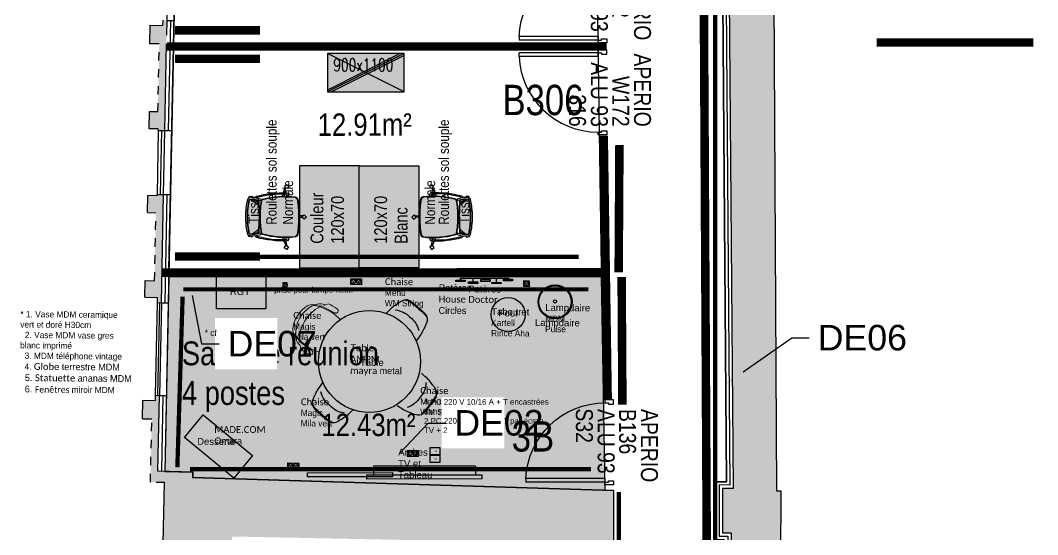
# Model space of a CAD drawing. Extents: x -27.9 to 24.1, y -8.6 to 57.6.
# Drawn here: x -17.41 to -5.45, y 43.22 to 49.27 of the extents above; entities that cross this region are included whole.
import ezdxf
from ezdxf import colors
from ezdxf.entities.mleader import LeaderData, LeaderLine
from ezdxf.enums import TextEntityAlignment as Align
from ezdxf.math import Vec2, Vec3

# ---------------------------------------------------------------- set-up
doc = ezdxf.new("R2010")
doc.units = 0
doc.header["$LTSCALE"] = 0.002
for name, pattern in [('AXES2', [28.575, 19.05, -3.175, 3.175, -3.175]), ('CACHE', [0.375, 0.25, -0.125]), ('CACHE2', [4.7625, 3.175, -1.5875]), ('CONTINU', [0]), ('HIDDEN', [9.525, 6.35, -3.175])]:
    doc.linetypes.add(name, pattern=pattern)
for name, color, linetype in [('01-FAC_CHASSIS EXI', 4, 'Continuous'), ('01-STR_MACONNERIE_HACH', 252, 'Continuous'), ('02-ISOLATION', 6, 'ISOLATION'), ('_ANNO-CONCEPT-T', 7, 'Continuous'), ('A-Etiq_Mob', 7, 'Continuous'), ('A-Etiquettes', 7, 'Continuous'), ('A-legende', 7, 'Continuous'), ('A-mobilier', 252, 'Continuous'), ('A-MobilierAQ', 7, 'Continuous'), ('A-num pièce', 1, 'Continuous'), ('A-texte', 7, 'Continuous')]:
    doc.layers.add(name, color=color, linetype=linetype)
for name, color, linetype, true_color in [('04-MOBILIER', 1, 'Continuous', 0xff0000), ('A-cote', 7, 'Continuous', 0x425746), ('A-Détails', 7, 'Continuous', 0x00a500), ('A-MOQUETTE', 7, 'Continuous', 0xe0e9ff), ('A-placo', 30, 'Continuous', 0xff7f00), ('A-signalétique', 7, 'Continuous', 0x666666), ('A-vitré', 7, 'Continuous', 0x61becc), ('couleur siege', 1, 'Continuous', 0xff0000)]:
    doc.layers.add(name, color=color, linetype=linetype, true_color=true_color)
doc.layers.add('A-portes', color=7, linetype='Continuous', lineweight=25)
doc.layers.add('plafond', color=5, linetype='Continuous', lineweight=25, true_color=0x0000ff)
doc.styles.add('RENS', font='arial.ttf', dxfattribs={"width": 0.999})
doc.styles.add('ROMAND', font='romand__.ttf', dxfattribs={"width": 0.7})
doc.styles.get("Standard").update_dxf_attribs({"font": 'ARIALN.TTF'})
doc.styles.add('Y_TXT_COT', font='arial.ttf', dxfattribs={"height": 0.2})
doc.linetypes.add('ISOLATION', pattern='A,0.00254,-2.54,[134,ltypeshp.shx,S=2.54,R=0,X=-2.54,Y=0],-5.08,[134,ltypeshp.shx,S=2.54,R=180,X=2.54,Y=0],-2.54', length=10.16254)

# ---------------------------------------------------------------- blocks, each defined once
blk = doc.blocks.new('Poste127')
at = {"transparency": 33554582}
h = blk.add_hatch(color=256, dxfattribs=at)
h.dxf.hatch_style = 1
h.set_gradient(color1=(199, 200, 202), color2=(255, 246, 230), tint=1, name='CURVED')
h.paths.add_polyline_path([(0, 0.7), (0, 0), (1.2, 0), (1.2, 0.7)])
blk.add_lwpolyline([(0, 0.7), (0, 0), (1.2, 0), (1.2, 0.7)], close=True)
at = {"layer": 'A-Etiq_Mob'}
for tag, p in [('FINITION', (0.284, 0.421)), ('DIM', (0.284, 0.18))]:
    blk.add_attdef(tag, p, '', height=0.15, dxfattribs=at)
blk = doc.blocks.new('chaise')
at = {"layer": 'A-mobilier', "ltscale": 0.1, "true_color": 0xc7c8ca}
h = blk.add_hatch(color=9, dxfattribs=at)
h.dxf.hatch_style = 1
h.paths.add_polyline_path([(0.272, 0.456, 0.30076), (0.236, 0.489, 0.043342), (0.008, 0.509, 0.043342), (-0.219, 0.489, 0.300759), (-0.255, 0.456, 0.09791), (-0.223, 0.027, 0.292085), (-0.207, 0.013, 0.040929), (0.008, -0.005, 0.040929), (0.223, 0.013, 0.292085), (0.239, 0.027, 0.09791)])
h.paths.add_polyline_path([(0.159, -0.024, 0.015765), (0.008, -0.018, 0.016739), (-0.152, -0.025), (-0.19, -0.069), (-0.218, -0.103, 0.040824), (-0.213, -0.142, 0.054873), (0.008, -0.167, 0.054873), (0.23, -0.142, 0.02252), (0.233, -0.121), (0.219, -0.101)])
h.paths.add_polyline_path([(0.191, -0.026, 0.003373), (0.159, -0.024), (0.219, -0.101), (0.233, -0.121, 0.02535), (0.235, -0.097)])
h.paths.add_polyline_path([(0.226, -0.03, 0.0036), (0.191, -0.026), (0.235, -0.097, 0.0714)])
h.paths.add_polyline_path([(-0.152, -0.025, 0.003505), (-0.185, -0.027), (-0.196, -0.043), (-0.217, -0.075, 0.030269), (-0.218, -0.103), (-0.19, -0.069)])
h.paths.add_polyline_path([(-0.185, -0.027, 0.002494), (-0.209, -0.03, 0.048116), (-0.217, -0.075), (-0.196, -0.043)], flags=17)
at = {"layer": 'A-mobilier'}
for p, q in [((0.004, 0.509), (0.006, 0.543)), ((0.022, 0.558), (0.023, 0.509)), ((-0.374, 0.349), (-0.308, 0.33)), ((-0.308, 0.308), (-0.363, 0.33)), ((-0.292, 0.326), (-0.283, 0.323)), ((-0.262, 0.365), (-0.287, 0.365)), ((-0.263, 0.345), (-0.272, 0.345)), ((0.279, 0.365), (0.303, 0.365)), ((0.279, 0.345), (0.288, 0.345)), ((0.279, 0.31), (0.309, 0.317)), ((0.309, 0.293), (0.279, 0.282)), ((0.324, 0.32), (0.378, 0.334)), ((0.398, 0.325), (0.324, 0.298)), ((-0.242, -0.066), (-0.241, -0.066)), ((-0.19, -0.069), (-0.219, -0.105)), ((-0.217, -0.075), (-0.196, -0.043)), ((0.233, -0.121), (0.219, -0.101)), ((0.258, -0.066), (0.257, -0.066))]:
    blk.add_line(p, q, dxfattribs=at)
at = {"layer": 'A-mobilier', "linetype": 'HIDDEN'}
for p, q in [((-0.263, 0.29), (-0.293, 0.302)), ((-0.283, 0.323), (-0.263, 0.317)), ((-0.196, -0.043), (-0.185, -0.027)), ((-0.152, -0.025), (-0.19, -0.069)), ((0.219, -0.101), (0.159, -0.024)), ((0.191, -0.026), (0.235, -0.097))]:
    blk.add_line(p, q, dxfattribs=at)
at = {"layer": 'A-mobilier'}
for points in [[(-0.024, 0.57), (0.006, 0.543), (0.034, 0.572), (0.003, 0.6)], [(-0.398, 0.31), (-0.363, 0.331), (-0.383, 0.366), (-0.418, 0.345)], [(0.395, 0.371), (0.378, 0.334), (0.415, 0.317), (0.432, 0.354)]]:
    blk.add_lwpolyline(points, close=True, dxfattribs=at)
for points in [[(-0.243, -0.109), (-0.259, -0.113), (-0.25, -0.153), (-0.237, -0.15)], [(0.255, -0.145), (0.275, -0.147), (0.28, -0.107), (0.259, -0.105)]]:
    blk.add_lwpolyline(points, dxfattribs=at)
for centre, radius, start, end in [((0.845, 0.323), 1.108, 173.1278, 195.4958), ((0.845, 0.323), 1.103, 173.7387, 195.3268), ((-0.212, 0.445), 0.0447, 99.9272, 166.8835), ((-0.203, 0.434), 0.0495, 115.9014, 169.3298), ((-0.019, -0.687), 1.184, 88.7046, 100.0235), ((0.008, -0.811), 1.32, 90, 99.927), ((0.008, -0.811), 1.32, 80.073, 90), ((0.035, -0.687), 1.184, 79.9765, 91.2954), ((-0.829, 0.323), 1.103, 344.6732, 6.2613), ((0.228, 0.445), 0.0447, 13.1165, 80.0728), ((-0.829, 0.323), 1.108, 344.5042, 6.8722), ((0.219, 0.434), 0.0495, 10.6702, 64.0986), ((1.039, 0.304), 1.347, 178.2197, 195.2822), ((-0.287, 0.345), 0.02, 90, 178.2197), ((0.842, 0.272), 1.135, 177.2781, 195.5028), ((-0.272, 0.325), 0.02, 90, 177.2781), ((-0.826, 0.272), 1.135, 344.4972, 2.7219), ((-1.023, 0.304), 1.347, 344.7178, 1.7803), ((0.288, 0.325), 0.02, 2.7219, 90), ((0.303, 0.345), 0.02, 1.7803, 90), ((-0.207, -0.008), 0.02, 80.7555, 159.0187), ((-0.204, 0.032), 0.02, 195.4958, 260.6251), ((0.02, -0.095), 0.243, 156.8702, 192.2258), ((-0.2, 0.037), 0.02, 195.3268, 260.7665), ((0.008, 1.315), 1.32, 260.6251, 270), ((-0.186, -0.008), 0.02, 114.7785, 159.0187), ((0.008, 1.315), 1.315, 260.7665, 270), ((0.008, 1.315), 1.315, 270, 279.2335), ((0.008, 1.315), 1.32, 270, 279.3749), ((0.202, -0.008), 0.02, 20.9813, 65.2215), ((0.216, 0.037), 0.02, 279.2335, 344.6732), ((0.223, -0.008), 0.02, 20.9813, 99.2445), ((-0.003, -0.095), 0.243, 347.7742, 23.1298), ((0.22, 0.032), 0.02, 279.3749, 344.5042), ((-0.241, -0.046), 0.02, 195.2822, 270), ((-0.233, -0.026), 0.02, 195.5028, 252.7294), ((0.02, -0.095), 0.263, 159.0187, 193.9621), ((0.02, -0.095), 0.238, 164.1556, 191.4603), ((0.031, -2.412), 2.399, 90.5363, 95.8288), ((0.031, -2.412), 2.394, 90.5374, 95.7482), ((-0.014, -2.412), 2.399, 84.1712, 89.4637), ((-0.014, -2.412), 2.394, 84.2518, 89.4626), ((-0.003, -0.095), 0.238, 348.5397, 15.8444), ((-0.003, -0.095), 0.263, 346.0379, 20.9813), ((0.249, -0.026), 0.02, 287.2706, 344.4972), ((0.257, -0.046), 0.02, 270, 344.7178), ((-0.22, -0.145), 0.02, 218.589, 257.0335), ((0.01, 0.853), 1.044, 257.0335, 269.9004), ((0.01, 0.853), 1.024, 257.1546, 269.8984), ((0.01, 0.853), 1.019, 257.3346, 269.8979), ((0.006, 0.853), 1.019, 270.1021, 282.6654), ((0.006, 0.853), 1.024, 270.1016, 282.8454), ((0.006, 0.853), 1.044, 270.0996, 282.9665), ((0.236, -0.145), 0.02, 282.9665, 321.411)]:
    blk.add_arc(centre, radius, start, end, dxfattribs=at)
blk = doc.blocks.new('SiègeT1')
at = {"layer": 'couleur siege', "true_color": 0x8a6689}
for points in [[(-0.194, 0.224), (-0.077, 0.21), (0.039, 0.212), (0.155, 0.217), (0.198, 0.222), (0.203, 0.244), (0.204, 0.282), (0.201, 0.321), (0.123, 0.338), (0.039, 0.343), (-0.023, 0.345), (-0.098, 0.338), (-0.149, 0.331), (-0.196, 0.322), (-0.202, 0.3), (-0.201, 0.265)], [(-0.208, -0.236), (-0.225, -0.22), (-0.234, -0.197), (-0.236, -0.14), (-0.238, -0.076), (-0.234, -0.012), (-0.228, 0.045), (-0.218, 0.102), (-0.211, 0.132), (-0.201, 0.169), (-0.197, 0.177), (-0.184, 0.18), (-0.12, 0.188), (-0.049, 0.193), (0.009, 0.195), (0.077, 0.193), (0.132, 0.188), (0.169, 0.183), (0.191, 0.179), (0.199, 0.177), (0.204, 0.173), (0.207, 0.164), (0.219, 0.115), (0.231, 0.045), (0.237, -0.005), (0.241, -0.063), (0.241, -0.105), (0.24, -0.159), (0.236, -0.197), (0.235, -0.21), (0.229, -0.22), (0.222, -0.229), (0.213, -0.234), (0.207, -0.236), (0.175, -0.242), (0.114, -0.248), (0.051, -0.251), (-0.05, -0.252), (-0.126, -0.247), (-0.191, -0.238)]]:
    blk.add_hatch(color=8, dxfattribs=at).paths.add_polyline_path(points)
at = {"extrusion": (0, 0, -1), "xscale": 0.8999999999999986, "yscale": 0.8999999999999986, "zscale": -0.9, "rotation": 180}
blk.add_blockref('chaise', (0.005, 0.195), dxfattribs=at)
at = {"layer": 'A-Etiq_Mob', "style": 'ROMAND', "width": 0.7}
for tag, p in [('FINITION', (-0.079, 0.177)), ('PIETEMENT', (-0.091, -0.031)), ('ASSISE', (-0.088, -0.224)), ('COULEUR', (-0.104, -0.424))]:
    blk.add_attdef(tag, p, '', height=0.15, dxfattribs=at)
blk = doc.blocks.new('Poste127Couleur')
at = {"transparency": 33554582}
h = blk.add_hatch(color=256, dxfattribs=at)
h.dxf.hatch_style = 1
h.set_gradient(color1=(169, 83, 160), color2=(255, 246, 230), tint=1, name='CURVED')
h.paths.add_polyline_path([(0, 0.703), (0, 0.003), (1.2, 0.003), (1.2, 0.703)])
blk.add_lwpolyline([(0, 0.7), (0, 0), (1.2, 0), (1.2, 0.7)], close=True)
at = {"layer": 'A-Etiq_Mob'}
for tag, p in [('STRATIFIE', (0.284, 0.421)), ('DIM', (0.284, 0.18))]:
    blk.add_attdef(tag, p, '', height=0.15, dxfattribs=at)
blk = doc.blocks.new('Xref-R3-2018-11')
at = {"layer": '01-STR_MACONNERIE_HACH'}
h = blk.add_hatch(color=256, dxfattribs=at)
h.dxf.hatch_style = 1
h.paths.add_polyline_path([(-13.187, 40.339), (-13.191, 40.139), (-13.092, 40.137), (-13.107, 39.338), (-13.217, 39.341), (-13.221, 39.144), (-13.072, 39.141), (-13.073, 39.081), (-13.027, 39.08), (-13.002, 40.353), (-13.078, 40.354), (-13.079, 40.337)])
h.paths.add_polyline_path([(-13.129, 43.75), (-13.133, 43.554), (-12.984, 43.551), (-12.985, 43.491), (-12.94, 43.49), (-12.91, 44.815), (-12.99, 44.817), (-12.991, 44.727), (-13.1, 44.729), (-13.104, 44.529), (-12.981, 44.526), (-12.996, 43.748)], flags=17)
h.paths.add_polyline_path([(-12.931, 46.585), (-12.933, 46.524), (-13.093, 46.528), (-13.096, 46.379), (-12.944, 46.376), (-12.957, 45.716), (-13.08, 45.719), (-13.084, 45.516), (-12.976, 45.514), (-12.978, 45.423), (-12.897, 45.422), (-12.873, 46.487), (-12.872, 46.583)], flags=17)
h.paths.add_polyline_path([(-12.964, 42.125), (-12.965, 42.225), (-12.961, 42.4), (-13.007, 42.401), (-13.008, 42.339), (-13.157, 42.342), (-13.161, 42.125), (-13.052, 42.123), (-13.068, 41.327), (-13.167, 41.329), (-13.171, 41.126), (-13.063, 41.124), (-13.063, 41.106), (-12.987, 41.105), (-12.967, 42.125)])
h.paths.add_polyline_path([(-12.731, 47.376), (-12.761, 47.906), (-12.774, 50.156), (-6.404, 50.192), (-6.392, 48.082), (-6.387, 48.082), (-6.3, 36.894), (-6.428, 36.896), (-6.427, 36.374), (-6.327, 36.374), (-6.326, 35.87), (-5.745, 35.866), (-5.738, 36.865), (-5.789, 36.865), (-5.862, 50.72), (-13.17, 50.678), (-13.239, 47.632), (-13.212, 47.631), (-13.186, 47.337), (-12.916, 47.36), (-12.918, 47.278), (-12.858, 47.277), (-12.856, 47.379)])
h = blk.add_hatch(color=256, dxfattribs=at)
h.dxf.hatch_style = 1
h.paths.add_polyline_path([(-13.541, 15.475), (-12.378, 15.485), (-12.099, 15.493), (-12.101, 15.595), (-11.795, 15.597), (-11.796, 15.781), (-12.637, 15.775), (-12.626, 16.265), (-13.116, 16.276), (-13.081, 17.831), (-13.261, 17.835), (-13.259, 17.919), (-13.419, 17.923), (-13.421, 17.838), (-13.487, 17.84)])
h.paths.add_polyline_path([(-9.707, 15.796), (-10.317, 15.792), (-10.316, 15.608), (-9.938, 15.61), (-9.937, 15.507), (-6.696, 15.535), (-6.696, 15.615), (-6.609, 15.615), (-6.609, 15.775), (-6.653, 15.775), (-6.653, 15.885), (-7.633, 15.876), (-7.62, 16.686), (-7.917, 16.691), (-7.904, 17.516), (-7.607, 17.511), (-7.596, 18.18), (-9.668, 18.221)])
h.paths.add_polyline_path([(-9.339, 16.216), (-9.312, 17.916), (-7.898, 17.894), (-7.925, 16.194)], flags=16)
h.paths.add_polyline_path([(-13.057, 26.891), (-13.056, 26.932), (-13.216, 26.935), (-13.241, 25.828), (-13.081, 25.824), (-13.08, 25.862), (-12.43, 25.849), (-12.407, 26.876)])
h.paths.add_polyline_path([(-13.173, 28.824), (-13.013, 28.821), (-13.012, 28.871), (-12.362, 28.858), (-12.34, 29.866), (-12.99, 29.88), (-12.988, 29.935), (-13.148, 29.939)])
h.paths.add_polyline_path([(-13.106, 31.817), (-12.946, 31.813), (-12.945, 31.854), (-12.295, 31.839), (-12.272, 32.861), (-12.922, 32.874), (-12.921, 32.925), (-13.081, 32.928)])
h.paths.add_polyline_path([(-8.928, 16.495), (-8.901, 17.677), (-9.126, 17.733), (-9.152, 16.551)], flags=0)
h.paths.add_polyline_path([(-12.478, 23.778), (-12.475, 23.879), (-13.125, 23.894), (-13.124, 23.934), (-13.284, 23.938), (-13.309, 22.812), (-13.149, 22.808), (-13.148, 22.853), (-12.498, 22.838), (-12.487, 23.328)])
h.paths.add_polyline_path([(-12.557, 20.269), (-12.554, 20.378), (-12.543, 20.868), (-13.193, 20.883), (-13.192, 20.921), (-13.352, 20.925), (-13.376, 19.828), (-12.737, 19.813), (-12.736, 19.823), (-12.725, 20.273)])
h.paths.add_polyline_path([(-13.013, 35.966), (-12.203, 35.966), (-12.194, 36.33), (-7.776, 36.242), (-7.708, 36.241), (-7.708, 36.873), (-12.658, 37.025), (-12.657, 37.085), (-13.067, 37.098), (-13.049, 37.99), (-13.095, 37.991), (-13.096, 37.929), (-13.245, 37.932), (-13.249, 37.715), (-13.14, 37.713), (-13.155, 36.968), (-12.99, 36.964)])
for p, q in [((-5.789, 36.865), (-5.862, 50.72)), ((-6.3, 36.894), (-6.387, 48.082)), ((-12.961, 42.4), (-12.965, 42.225)), ((-13.052, 42.123), (-13.161, 42.125)), ((-12.987, 41.105), (-12.967, 42.125)), ((-13.027, 39.08), (-13.002, 40.353)), ((-13.217, 39.341), (-13.107, 39.338)), ((-13.067, 37.098), (-13.049, 37.99)), ((-12.657, 37.085), (-13.067, 37.098)), ((-12.658, 37.025), (-12.657, 37.085)), ((-7.708, 36.873), (-12.658, 37.025)), ((-13.012, 35.966), (-12.99, 36.964)), ((-5.797, 28.561), (-5.738, 36.865)), ((-6.427, 36.374), (-6.327, 36.374)), ((-6.327, 36.374), (-6.326, 35.87))]:
    blk.add_line(p, q)
at = {"linetype": 'CACHE2'}
blk.add_line((-13.068, 41.327), (-13.052, 42.123), dxfattribs=at)
at = {"linetype": 'CACHE'}
blk.add_line((-5.738, 36.865), (-5.789, 36.865), dxfattribs=at)
for points in [[(-13.008, 42.339), (-13.007, 42.401)], [(-13.161, 42.125), (-13.157, 42.342)], [(-13.157, 42.342), (-13.008, 42.339)], [(-13.171, 41.126), (-13.167, 41.329)], [(-13.167, 41.329), (-13.068, 41.327)], [(-13.063, 41.124), (-13.171, 41.126)], [(-13.063, 41.106), (-13.063, 41.124)], [(-13.063, 41.106), (-12.987, 41.105)], [(-13.191, 40.139), (-13.187, 40.339)], [(-13.079, 40.337), (-13.187, 40.339)], [(-13.079, 40.337), (-13.078, 40.354)], [(-13.078, 40.354), (-13.002, 40.353)], [(-13.191, 40.139), (-13.092, 40.137)], [(-13.221, 39.144), (-13.217, 39.341)], [(-13.221, 39.144), (-13.072, 39.141)], [(-13.073, 39.081), (-13.072, 39.141)], [(-13.073, 39.081), (-13.027, 39.08)], [(-13.249, 37.715), (-13.245, 37.932)], [(-13.245, 37.932), (-13.096, 37.929)], [(-13.096, 37.929), (-13.095, 37.991)], [(-13.095, 37.991), (-13.049, 37.99)], [(-13.249, 37.715), (-13.14, 37.713)], [(-7.711, 36.873), (-7.708, 36.241)], [(-6.3, 36.894), (-6.428, 36.896), (-6.427, 36.374)]]:
    blk.add_lwpolyline(points)
at = {"linetype": 'CACHE2'}
for points in [[(-13.107, 39.338), (-13.092, 40.137)], [(-12.99, 36.964), (-13.155, 36.968), (-13.14, 37.713)]]:
    blk.add_lwpolyline(points, dxfattribs=at)
at = {"layer": '01-FAC_CHASSIS EXI', "linetype": 'CONTINU'}
for p, q in [((-13.025, 41.106), (-13.04, 40.354)), ((-13.05, 39.081), (-13.072, 37.991))]:
    blk.add_line(p, q, dxfattribs=at)
at = {"layer": '01-FAC_CHASSIS EXI'}
for points in [[(-12.94, 43.49), (-12.961, 42.4)], [(-13.063, 41.106), (-13.078, 40.354)], [(-13.002, 40.353), (-12.987, 41.105)], [(-13.095, 37.991), (-13.073, 39.081)], [(-13.027, 39.08), (-13.049, 37.99)]]:
    blk.add_lwpolyline(points, dxfattribs=at)
at = {"layer": '02-ISOLATION', "linetype": 'CONTINU'}
for points in [[(-6.465, 47.759), (-6.38, 36.975), (-6.508, 36.978), (-6.507, 36.294), (-6.407, 36.294), (-6.406, 35.87), (-6.399, 31.046), (-6.396, 29.136), (-6.382, 20.548)], [(-12.776, 47.377), (-12.792, 46.582), (-12.86, 43.488), (-12.947, 39.078), (-12.987, 37.096)], [(-12.961, 42.4), (-12.881, 42.399)], [(-12.987, 41.105), (-12.907, 41.103)], [(-13.002, 40.353), (-12.922, 40.351)], [(-13.027, 39.08), (-12.947, 39.078)], [(-13.049, 37.99), (-12.969, 37.989)]]:
    blk.add_lwpolyline(points, dxfattribs=at)
at = {"layer": '02-ISOLATION', "linetype": 'ISOLATION', "ltscale": 0.004}
for points in [[(-6.425, 47.759), (-6.34, 36.934), (-6.468, 36.937), (-6.467, 36.334), (-6.367, 36.334), (-6.366, 35.87)], [(-12.921, 42.399), (-12.947, 41.104)], [(-12.962, 40.352), (-12.987, 39.079)], [(-13.009, 37.989), (-13.027, 37.097)]]:
    blk.add_lwpolyline(points, dxfattribs=at)
blk = doc.blocks.new('Chaise-dessus-1')
at = {"linetype": 'Continuous', "lineweight": 18, "flags": 128}
for points in [[(-5.218, 4.942, -0.253077), (-5.228, 5.051, -0.244096), (-4.951, 5.242, -0.271625), (-4.859, 5.197, 0.064373), (-4.889, 5.211, 0.291743), (-5.222, 4.999, 0.129568)], [(-5.205, 4.913, -0.271264), (-4.831, 5.17, 0.15895), (-4.889, 5.21, 0.292402), (-5.222, 4.999, 0.194969)], [(-4.768, 5.164), (-4.721, 5.16, -0.050677), (-4.652, 5.063, -0.255641), (-4.652, 5.031, -0.151195), (-4.668, 5.021, -0.282108), (-4.694, 5.026, -0.016426), (-4.701, 5.034), (-4.804, 5.167, 0.060703), (-4.843, 5.181), (-4.871, 5.212, -0.156798), (-4.778, 5.179, -0.104782), (-4.768, 5.164, 0.228728)], [(-5.224, 4.853), (-5.238, 4.809, 0.050677), (-5.173, 4.709, 0.255641), (-5.144, 4.697, 0.151195), (-5.128, 4.708, 0.282108), (-5.124, 4.734, 0.016426), (-5.128, 4.744), (-5.214, 4.888, -0.060703), (-5.213, 4.929), (-5.231, 4.967, 0.156798), (-5.234, 4.869, 0.104782), (-5.224, 4.853, -0.228728)]]:
    blk.add_lwpolyline(points, format="xyb", close=True, dxfattribs=at)
for points in [[(-5.205, 4.913, -0.271437), (-4.831, 5.17)], [(-4.674, 4.94, 0.132023), (-4.831, 5.17, 0.271264), (-5.205, 4.913, 0.126903), (-5.045, 4.677)]]:
    blk.add_lwpolyline(points, format="xyb", dxfattribs=at)
blk = doc.blocks.new('PC16A-1M')
at = {"color": 0}
for p, q in [((-1.56, 1.5), (-1.56, -1.47)), ((1.46, 1.5), (-1.56, 1.5)), ((1.46, -1.47), (1.46, 1.5)), ((-1.56, -1.47), (1.46, -1.47))]:
    blk.add_line(p, q, dxfattribs=at)
for centre, radius in [((0, 0), 1.46), ((-0.48, 0.43), 0.146), ((0.47, 0.41), 0.146), ((-0.03, -0.59), 0.146)]:
    blk.add_circle(centre, radius, dxfattribs=at)
blk = doc.blocks.new('A$C7F8468B1')
at = {"layer": '04-MOBILIER'}
for centre, radius, start, end in [((20.8, -69), 91.5, 88.4948, 98.0977), ((20.8, -61.3), 84.7, 88.3377, 96.6108), ((25.7, -61.3), 84.7, 83.3892, 91.6623), ((25.6, -68.1), 91.5, 83.6625, 91.5052), ((25.6, -69), 91.5, 81.9023, 91.5052), ((20.5, -18.6), 27, 84.0728, 125.5143), ((26.1, -17.8), 26.2, 53.8955, 96.2776)]:
    blk.add_arc(centre, radius, start, end, dxfattribs=at)
for points in [[(11, 22.8), (10, 22.5), (6.3, 21.3), (3.6, 16.2), (2.1, 10.2), (0.6, 5.2), (0.1, 1.5), (-0.9, -7.2)], [(35.4, 22.8), (36.5, 22.5), (40.1, 21.3), (42.9, 16.2), (44.3, 10.2), (45.9, 5.2), (46.4, 1.5), (47.1, -7.4)]]:
    blk.add_open_spline(points, degree=3, knots=[0, 0, 0, 0, 3.716681, 12.506628, 17.24982, 24.62784, 29.757352, 29.757352, 29.757352, 29.757352], dxfattribs=at)
blk = doc.blocks.new('A$C2ECA2C73')
at = {"layer": '04-MOBILIER', "linetype": 'Continuous'}
for p, q in [((-3.428, 0.067), (-3.428, 0.437)), ((-2.848, 0.437), (-2.848, 0.067)), ((-0.559, 0.43), (0.004, 0.43)), ((-0.412, 0.386), (-0.412, 0.43)), ((-0.266, 0.413), (-0.266, 0.43)), ((-0.136, 0.376), (-0.136, 0.43)), ((0.004, 0.43), (0.004, 0.415)), ((-2.848, 0.067), (-3.428, 0.067))]:
    blk.add_line(p, q, dxfattribs=at)
at = {"layer": '04-MOBILIER', "ltscale": 0.01}
for p, q in [((-0.385, -1.783), (-1.585, -1.784)), ((-1.585, -1.784), (-1.585, -1.884))]:
    blk.add_line(p, q, dxfattribs=at)
at = {"layer": '04-MOBILIER', "linetype": 'CONTINU'}
blk.add_line((-0.385, -1.783), (-0.385, -1.883), dxfattribs=at)
at = {"layer": '04-MOBILIER', "linetype": 'Continuous'}
for points in [[(-0.613, 0.403), (-0.504, 0.403), (-0.504, 0.391), (-0.614, 0.391)], [(-0.559, 0.403), (-0.559, 0.403), (-0.559, 0.43), (-0.559, 0.43)], [(-0.467, 0.386), (-0.358, 0.386), (-0.358, 0.365), (-0.467, 0.365)], [(-0.321, 0.413), (-0.212, 0.413), (-0.212, 0.389), (-0.321, 0.389)], [(-0.19, 0.376), (-0.081, 0.376), (-0.081, 0.365), (-0.19, 0.365)], [(-0.056, 0.415), (0.053, 0.415), (0.053, 0.396), (-0.056, 0.396)]]:
    blk.add_lwpolyline(points, close=True, dxfattribs=at)
at = {"layer": '04-MOBILIER', "ltscale": 0.1}
blk.add_lwpolyline([(-3.586, -1.18), (-3.007, -1.657), (-3.227, -1.923), (-3.805, -1.446)], close=True, dxfattribs=at)
at = {"layer": '04-MOBILIER', "ltscale": 0.01}
for points in [[(-2.36, -1.91), (-2.36, -1.86), (-1.36, -1.859), (-1.36, -1.909)], [(-1.66, -1.934), (-1.66, -1.884), (-0.31, -1.883), (-0.31, -1.933)]]:
    blk.add_lwpolyline(points, close=True, dxfattribs=at)
for centre, radius in [((0.552, 0.15), 0.2), ((0.552, 0.15), 0.19), ((0, 0), 0.2), ((0, 0), 0.2)]:
    blk.add_circle(centre, radius, dxfattribs=at)
at = {"layer": '04-MOBILIER', "linetype": 'CONTINU'}
blk.add_circle((0.551, 0.155), 0.0191, dxfattribs=at)
at = {"layer": '04-MOBILIER', "linetype": 'Continuous'}
blk.add_circle((-1.631, -0.552), 0.6, dxfattribs=at)
at = {"layer": 'plafond', "linetype": 'Continuous'}
for points in [[(-1.851, 0.422), (-1.723, 0.421), (-1.723, 0.351), (-1.851, 0.352)], [(0.184, 0.399), (0.248, 0.398), (0.248, 0.328), (0.184, 0.329)], [(-1.185, -1.597), (-1.057, -1.598), (-1.057, -1.668), (-1.185, -1.667)], [(-0.915, -1.562), (-0.805, -1.562), (-0.805, -1.65), (-0.915, -1.65)], [(-0.915, -1.653), (-0.805, -1.653), (-0.805, -1.741), (-0.915, -1.741)], [(-2.591, -1.744), (-2.463, -1.746), (-2.463, -1.816), (-2.591, -1.815)]]:
    blk.add_lwpolyline(points, close=True, dxfattribs=at)
for centre, radius in [((-1.821, 0.388), 0.027), ((-1.833, 0.394), 0.0025), ((-1.821, 0.38), 0.0025), ((-1.809, 0.394), 0.0025), ((-1.758, 0.389), 0.027), ((-1.77, 0.395), 0.0025), ((-1.758, 0.381), 0.0025), ((-1.746, 0.395), 0.0025), ((0.215, 0.365), 0.027), ((0.203, 0.37), 0.0025), ((0.215, 0.356), 0.0025), ((0.227, 0.37), 0.0025), ((-1.155, -1.631), 0.027), ((-1.166, -1.625), 0.0025), ((-1.155, -1.639), 0.0025), ((-1.143, -1.625), 0.0025), ((-1.092, -1.63), 0.027), ((-1.104, -1.624), 0.0025), ((-1.092, -1.638), 0.0025), ((-1.08, -1.624), 0.0025), ((-2.56, -1.779), 0.027), ((-2.572, -1.773), 0.0025), ((-2.56, -1.787), 0.0025), ((-2.548, -1.773), 0.0025), ((-2.498, -1.777), 0.027), ((-2.509, -1.772), 0.0025), ((-2.497, -1.786), 0.0025), ((-2.485, -1.772), 0.0025)]:
    blk.add_circle(centre, radius, dxfattribs=at)
at = {"layer": '04-MOBILIER', "zscale": 0.01}
for p, xscale, yscale, rotation in [((-1.036, -0.244), -0.01, 0.01, 318.8963777810408), ((-1.243, -1.111), -0.009999999999999998, 0.01, 232.9549857542546), ((-2.214, -0.851), -0.01000000000000001, 0.01000000000000001, 137.642470772681)]:
    blk.add_blockref('A$C7F8468B1', p, dxfattribs=dict(at, xscale=xscale, yscale=yscale, rotation=rotation))
at = {"layer": '04-MOBILIER', "xscale": -0.9999999999999994, "rotation": 92.72624062205007}
blk.add_blockref('Chaise-dessus-1', (2.939, -4.875), dxfattribs=at)
at = {"layer": 'plafond', "color": 5, "lineweight": -2, "xscale": 0.01669227516125703, "yscale": 0.01669227516125703, "zscale": 0.01669227516125703, "rotation": 0.0739232123309044}
blk.add_blockref('PC16A-1M', (-2.622, 0.349), dxfattribs=at)
at = {"layer": '_ANNO-CONCEPT-T', "char_height": 0.08, "attachment_point": 1, "rotation": 359.5012}
for s, insert, width in [('{\\fCalibri|b0|i0|c0|p34;Chaise\\P\\fMangal|b0|i0|c0|p2;\\H0.91667x;Menu\\PWM String}', (-1.448, 0.428), 1.4724), ('{\\fArial|b0|i0|c0|p34;Patères\\P\\fCalibri|b0|i0|c0|p34;House Doctor\\P\\fMangal|b0|i0|c0|p2;Circles}', (-0.815, 0.356), 1.4724), ('{\\fArial|b0|i0|c0|p34;RGT}', (-3.271, 0.311), 1.4724), ('{\\fArial|b0|i0|c0|p34;Patères}', (-0.469, 0.342), 1.4724), ('{\\fArial|b0|i0|c0|p34;Lampdaire\\P\\fMangal|b0|i0|c0|p2;\\H0.91667x;MDM\\PPulse}', (0.437, 0.123), 1.4724), ('{\\fMangal|b0|i0|c0|p2;\\H0.91667x;* 1. Vase MDM ceramique \\Pvert et doré H30cm\\P  2. Vase MDM vase gres \\Pblanc imprimé\\P  3. MDM téléphone vintage\\P  4. \\fCalibri|b0|i0|c204|p34;\\H1.0909x;Globe \\fMangal|b0|i0|c0|p2;terrestre MDM\\P  5. \\fCalibri|b0|i0|c204|p34;Statuette \\fMangal|b0|i0|c0|p2;ananas MDM\\P  6. \\fCalibri|b0|i0|c0|p34;\\H0.91667x;Fenêtres \\fMangal|b0|i0|c0|p2;miroir MDM}', (-5.736, 0.043), 2.51802), ('{\\fCalibri|b0|i0|c0|p34;Chaise\\P\\fMangal|b0|i0|c0|p2;\\H0.91667x;Magis\\PMila vert}', (-2.526, 0.031), 1.4724), ('{\\fArial|b0|i0|c0|p34;Tabouret\\P\\fMangal|b0|i0|c0|p2;\\H0.91667x;Kartell\\PRince Aha}', (-0.198, 0.075), 1.4724), ('{\\fArial|b0|i0|c0|p34;Pouf}', (-0.116, 0.059), 1.4724), ('{\\fArial|b0|i0|c0|p34;Lampdaire}', (0.316, -0.054), 1.4724), ('{\\fMangal|b0|i0|c0|p2;\\H0.91667x;* cf objet déco}', (-3.568, -0.178), 1.4724), ('{\\fArial|b0|i0|c0|p34;Table\\P\\fCalibri|b0|i0|c0|p34;AMPM\\Pmayra \\fMangal|b0|i0|c0|p2;metal}', (-1.856, -0.35), 1.4724), ('{\\fArial|b0|i0|c0|p34;Table}', (-1.742, -0.522), 1.4724), ('{\\fCalibri|b0|i0|c0|p34;Chaise\\P\\fMangal|b0|i0|c0|p2;\\H0.91667x;Menu\\PWM String}', (-1.032, -0.852), 1.4724), ('{\\fCalibri|b0|i0|c0|p34;Chaise\\P\\fMangal|b0|i0|c0|p2;\\H0.91667x;Magis\\PMila vert}', (-2.437, -0.985), 1.4724), ('{\\fArial|b0|i0|c0|p34;Desserte}', (-3.657, -1.451), 1.4724), ('{\\fArial|b0|i0|c0|p34;Arches\\PTV et\\PTableau}', (-1.292, -1.577), 1.4724)]:
    blk.add_mtext(s, dxfattribs=dict(at, insert=insert, width=width))
at = {"layer": 'plafond', "color": 5, "style": 'RENS'}
for p in [(-0.876, -1.615), (-0.876, -1.705)]:
    blk.add_text('RJ', height=0.024, rotation=0.0032, dxfattribs=at).set_placement(p)
at = {"layer": 'plafond', "char_height": 0.08, "width": 1.4724, "attachment_point": 1, "rotation": 0.0242}
for s, insert in [('{\\fArial|b0|i0|c0|p34;\\H0.83333x;prise pour lampe neon}', (-2.751, 0.323)), ('{\\fArial|b0|i0|c0|p34;\\H0.83333x;4 PC 220 V 10/16 A + T encastrées dans mobilier\\P2 PC 220 V 10/16 A + T par écran TV + 2 RJ45}', (-0.99, -0.994)), ('{\\fCalibri|b0|i0|c204|p34;\\C0;MADE.COM  \\fCalibri|b0|i0|c0|p34;\\P\\fMangal|b0|i0|c0|p2;Omara}', (-3.456, -1.312))]:
    blk.add_mtext(s, dxfattribs=dict(at, insert=insert))
blk = doc.blocks.new('armoire90Réhausse')
at = {"true_color": 0xfdedc9}
h = blk.add_hatch(color=254, dxfattribs=at)
h.dxf.hatch_style = 1
h.paths.add_polyline_path([(0, 0.45), (0, 0), (0.9, 0), (0.9, 0.45)])
blk.add_lwpolyline([(0, 0.45), (0, 0), (0.9, 0), (0.9, 0.45)], close=True)
for points in [[(0.9, 0), (0, 0.45)], [(0.9, 0.45), (0, 0)], [(0.855, 0.45), (0, 0.022)], [(0.9, 0.428), (0.045, 0)]]:
    blk.add_lwpolyline(points)
at = {"layer": 'A-Etiq_Mob', "style": 'ROMAND', "width": 0.7}
for tag, p in [('DIMENSION', (0.068, 0.242)), ('FINITION', (0.068, 0.001)), ('PORTES', (0.068, -0.239))]:
    blk.add_attdef(tag, p, '', height=0.15, dxfattribs=at)
blk = doc.blocks.new('P_93100')
for p, q in [((0.425, 0.93), (0.465, 0.93)), ((0.425, 0), (0.425, 0.93)), ((0.465, 0), (0.465, 0.93)), ((-0.5, -0.1), (-0.5, 0)), ((-0.5, 0), (-0.465, 0)), ((-0.465, 0), (-0.465, -0.04)), ((0.425, 0), (0.465, 0)), ((0.465, 0), (0.465, -0.04)), ((0.5, 0), (0.465, 0)), ((0.5, -0.1), (0.5, 0)), ((-0.45, -0.1), (-0.5, -0.1)), ((-0.465, -0.04), (-0.45, -0.04)), ((-0.45, -0.04), (-0.45, -0.1)), ((0.465, -0.04), (0.45, -0.04)), ((0.45, -0.04), (0.45, -0.1)), ((0.45, -0.1), (0.5, -0.1))]:
    blk.add_line(p, q)
blk.add_arc((0.465, 0), 0.931, 92.4628, 180)

msp = doc.modelspace()

# ---------------------------------------------------------------- hatches: boundary and pattern name
at = {"layer": 'A-MOQUETTE', "ltscale": 0.01, "true_color": 0xd9ffb3}
h = msp.add_hatch(color=61, dxfattribs=at)
h.dxf.hatch_style = 1
h.paths.add_polyline_path([(-15.664, 46.249), (-15.711, 43.965), (-15.381, 43.954), (-15.382, 43.894), (-10.532, 43.745), (-10.573, 46.251)])

# ---------------------------------------------------------------- linework, layer by layer
at = {"ltscale": 0.01}
msp.add_lwpolyline([(-9.231, 43.163), (-9.232, 43.844), (-9.105, 43.844), (-9.189, 54.628), (-15.397, 54.629), (-15.371, 54.164), (-15.502, 54.167), (-15.711, 43.965), (-15.381, 43.955), (-15.383, 43.894), (-10.432, 43.742), (-10.432, 43.11)], dxfattribs=at)
at = {"layer": 'A-Etiquettes', "color": 82, "true_color": 0x4cdb0f, "const_width": 0.1}
for points in [[(-15.59, 49.152), (-14.59, 49.152)], [(-15.59, 48.817), (-14.59, 48.817)]]:
    msp.add_lwpolyline(points, dxfattribs=at)
at = {"layer": 'A-Etiquettes', "color": 1, "true_color": 0xff0000, "const_width": 0.1}
msp.add_lwpolyline([(-15.59, 46.492), (-14.59, 46.492)], dxfattribs=at)
at = {"layer": 'A-legende', "color": 151, "linetype": 'CACHE', "ltscale": 5, "true_color": 0xa4b6e5, "const_width": 0.05}
msp.add_lwpolyline([(-9.238, 27.475), (-9.238, 54.497)], dxfattribs=at)
at = {"layer": 'A-legende', "color": 39, "linetype": 'CACHE2', "ltscale": 0.5, "true_color": 0x663d19}
for points, const_width in [([(-9.359, 27.386), (-9.359, 54.408)], 0.05), ([(-7.338, 49.008), (-5.495, 49.008)], 0.1)]:
    msp.add_lwpolyline(points, dxfattribs=dict(at, const_width=const_width))
at = {"layer": 'A-legende', "color": 205, "linetype": 'CACHE', "ltscale": 5, "true_color": 0x8546b9, "const_width": 0.05}
msp.add_lwpolyline([(-15.384, 46.487), (-10.845, 46.487)], dxfattribs=at)
at = {"layer": 'A-legende', "color": 71, "linetype": 'AXES2', "ltscale": 0.1, "true_color": 0xbfff7f, "const_width": 0.05}
for points in [[(-15.493, 46.106), (-10.728, 46.106)], [(-15.563, 44.013), (-15.501, 46.021)]]:
    msp.add_lwpolyline(points, dxfattribs=at)
at = {"layer": 'A-legende', "linetype": 'CACHE', "ltscale": 5, "const_width": 0.05}
for points in [[(-10.697, 43.992), (-15.415, 43.992)], [(-10.37, 43.723), (-10.37, 40.695)]]:
    msp.add_lwpolyline(points, dxfattribs=at)
at = {"layer": 'A-MOQUETTE'}
msp.add_lwpolyline([(-10.665, 52.508), (-15.536, 52.513), (-15.667, 46.345), (-10.576, 46.353)], close=True, dxfattribs=at)
at = {"layer": 'A-MOQUETTE', "color": 7, "true_color": 0xfff7e0}
msp.add_lwpolyline([(-10.573, 46.251), (-15.664, 46.249), (-15.711, 43.965), (-15.381, 43.959), (-15.383, 43.894), (-10.531, 43.744)], close=True, dxfattribs=at)
at = {"layer": 'A-MOQUETTE', "ltscale": 0.01}
msp.add_lwpolyline([(-15.664, 46.249), (-15.711, 43.965), (-15.381, 43.954), (-15.382, 43.894), (-10.532, 43.745), (-10.573, 46.251), (-15.664, 46.249)], dxfattribs=at)
at = {"layer": 'A-placo', "const_width": 0.1}
msp.add_lwpolyline([(-15.746, 46.301), (-10.477, 46.302)], dxfattribs=at)
at = {"layer": 'A-signalétique', "color": 253, "linetype": 'AXES2', "ltscale": 0.1, "true_color": 0x999999, "const_width": 0.1}
msp.add_lwpolyline([(-9.397, 54.348), (-9.253, 27.403)], dxfattribs=at)
at = {"layer": 'A-signalétique', "color": 1, "linetype": 'CACHE', "ltscale": 5, "true_color": 0xff0000, "const_width": 0.1}
msp.add_lwpolyline([(-10.373, 46.305), (-10.364, 47.805)], dxfattribs=at)
at = {"layer": 'A-signalétique', "color": 93, "linetype": 'CACHE', "ltscale": 5, "true_color": 0x6dd544, "const_width": 0.1}
msp.add_lwpolyline([(-10.329, 44.75), (-10.338, 46.25)], dxfattribs=at)
at = {"layer": 'A-vitré', "const_width": 0.1}
for points in [[(-15.685, 48.962), (-10.515, 48.962)], [(-10.502, 44.805), (-10.549, 47.912)]]:
    msp.add_lwpolyline(points, dxfattribs=at)

# ---------------------------------------------------------------- block references
at = {"ltscale": 0.01}
msp.add_blockref('Xref-R3-2018-11', (-2.724, 6.869), dxfattribs=at)
at = {"layer": 'A-mobilier', "ltscale": 0.01}
msp.add_blockref('A$C2ECA2C73', (-11.673, 45.809), dxfattribs=at)
at = {"layer": 'A-mobilier'}
ref = msp.add_blockref('SiègeT1', (-14.391, 46.956), dxfattribs=dict(at, rotation=90.00000000000006))
ref.add_attrib('FINITION', 'Tissu', dxfattribs={"layer": 'A-Etiq_Mob', "height": 0.12, "rotation": 90}).set_placement((-14.568, 46.877), align=Align.BOTTOM_LEFT)
ref.add_attrib('ASSISE', 'Normale', dxfattribs={"layer": 'A-Etiq_Mob', "height": 0.12, "rotation": 90}).set_placement((-14.166, 46.868), align=Align.BOTTOM_LEFT)
ref.add_attrib('PIETEMENT', 'Roulettes sol souple', dxfattribs={"layer": 'A-Etiq_Mob', "height": 0.12, "rotation": 90}).set_placement((-14.36, 46.865), align=Align.BOTTOM_LEFT)
ref = msp.add_blockref('SiègeT1', (-12.459, 46.956), dxfattribs=dict(at, xscale=-1, rotation=270.0000000000002))
ref.add_attrib('FINITION', 'Tissu', dxfattribs={"layer": 'A-Etiq_Mob', "height": 0.12, "rotation": 90}).set_placement((-12.093, 46.877), align=Align.BOTTOM_LEFT)
ref.add_attrib('ASSISE', 'Normale', dxfattribs={"layer": 'A-Etiq_Mob', "height": 0.12, "rotation": 90}).set_placement((-12.495, 46.868), align=Align.BOTTOM_LEFT)
ref.add_attrib('PIETEMENT', 'Roulettes sol souple', dxfattribs={"layer": 'A-Etiq_Mob', "height": 0.12, "rotation": 90}).set_placement((-12.333, 46.865), align=Align.BOTTOM_LEFT)
at = {"layer": 'A-mobilier', "ltscale": 0.1, "rotation": 90.00000000000006}
msp.add_blockref('Poste127Couleur', (-13.425, 46.358), dxfattribs=at).add_auto_attribs({'STRATIFIE': 'Couleur', 'DIM': '120x70'})
at = {"layer": 'A-mobilier', "ltscale": 0.1}
ref = msp.add_blockref('Poste127', (-13.425, 46.358), dxfattribs=dict(at, xscale=-1, rotation=270.0000000000002))
ref.add_attrib('STRATIFIE', 'Blanc', (-12.856, 46.642), dxfattribs={"layer": 'A-Etiq_Mob', "ltscale": 0.1, "height": 0.15, "rotation": 90})
ref.add_attrib('DIM', '120x70', (-13.097, 46.642), dxfattribs={"layer": 'A-Etiq_Mob', "ltscale": 0.1, "height": 0.15, "rotation": 90})
at = {"layer": 'A-MobilierAQ', "ltscale": 0.1}
msp.add_blockref('armoire90Réhausse', (-13.797, 48.428), dxfattribs=at).add_auto_attribs({'DIMENSION': '900x1100'})
at = {"layer": 'A-portes', "ltscale": 0.01}
ref = msp.add_blockref('P_93100', (-10.614, 49.503), dxfattribs=dict(at, xscale=-1, rotation=90))
ref.add_attrib('N°', '317', (-10.956, 49.903), dxfattribs={"layer": '0', "ltscale": 6, "height": 0.1992, "rotation": 270})
ref.add_attrib('NATURE/DIM', 'ALU 93', (-10.7, 49.896), dxfattribs={"layer": 'A-Etiquettes', "ltscale": 6, "height": 0.1992, "rotation": 270})
ref.add_attrib('FINITION', 'W172', (-10.448, 49.896), dxfattribs={"layer": 'A-Etiquettes', "ltscale": 6, "height": 0.1992, "rotation": 270})
ref.add_attrib('FERMETURE', 'APERIO', (-10.192, 49.896), dxfattribs={"layer": 'A-Etiquettes', "ltscale": 6, "height": 0.1992, "rotation": 270})
ref = msp.add_blockref('P_93100', (-10.614, 48.421), dxfattribs=dict(at, rotation=90.00000000000001))
ref.add_attrib('N°', '316', (-10.956, 48.399), dxfattribs={"layer": '0', "ltscale": 6, "height": 0.1992, "rotation": 270})
ref.add_attrib('NATURE/DIM', 'ALU 93', (-10.7, 48.777), dxfattribs={"layer": 'A-Etiquettes', "ltscale": 6, "height": 0.1992, "rotation": 270})
ref.add_attrib('FINITION', 'W172', (-10.448, 48.615), dxfattribs={"layer": 'A-Etiquettes', "ltscale": 6, "height": 0.1992, "rotation": 270})
ref.add_attrib('FERMETURE', 'APERIO', (-10.192, 48.88), dxfattribs={"layer": 'A-Etiquettes', "ltscale": 6, "height": 0.1992, "rotation": 270})

# ---------------------------------------------------------------- texts
at = {"layer": 'A-cote', "color": 30, "char_height": 0.2633, "attachment_point": 1, "rotation": 0.0792}
for s, insert in [('12.91m²', (-13.913, 48.174)), ('12.43m²', (-13.869, 44.643))]:
    msp.add_mtext_dynamic_manual_height_columns(s, width=1.21952, gutter_width=12.5, heights=[0], dxfattribs=dict(at, insert=insert))
at = {"layer": 'A-num pièce', "ltscale": 0.1, "char_height": 0.3565, "attachment_point": 1}
for s, insert in [('B306', (-11.74, 48.511)), ('3B', (-11.631, 44.555))]:
    msp.add_mtext_dynamic_manual_height_columns(s, width=1.29845, gutter_width=12.5, heights=[0], dxfattribs=dict(at, insert=insert))
at = {"layer": 'A-texte', "ltscale": 0.1, "insert": (-15.509, 45.493), "char_height": 0.27988, "attachment_point": 1}
msp.add_mtext_dynamic_manual_height_columns('Salle de réunion 4 postes', width=2.53709, gutter_width=12.5, heights=[0], dxfattribs=at)

# ---------------------------------------------------------------- next in the draw order: leaders
at = {"layer": 'A-Détails'}
ml = msp.add_multileader_mtext('Standard', dxfattribs=at)
ml.set_content('DE07', color=256, style='Y_TXT_COT')
ml.set_leader_properties()
ml.build(insert=Vec2(0, 0))
ml.multileader.update_dxf_attribs({"has_text_frame": 1, "text_left_attachment_type": 2, "text_right_attachment_type": 2, "dogleg_length": 1, "arrow_head_size": 0.25})
ctx = ml.context
ctx.base_point, ctx.char_height, ctx.arrow_head_size, ctx.landing_gap_size, ctx.plane_origin = Vec3(-15.072, 45.464), 0.3, 0.25, 0.1, Vec3(-18.517, 48.331)
ctx.left_attachment, ctx.right_attachment = 2, 2
notes = []
notes.append((ctx, [(0, (1, 1, 0), (-15.279, 45.464), (1, 0), 0.207, [(0, [(-15.434, 46.279)], 0, [])])]))
ctx.mtext.insert, ctx.mtext.rotation, ctx.mtext.width, ctx.mtext.defined_height, ctx.mtext.flow_direction = Vec3(-14.972, 45.617), 6.283185, 0.43654, 0.2, 5
ctx.mtext.has_bg_fill, ctx.mtext.bg_color, ctx.mtext.bg_scale_factor, ctx.mtext.bg_transparency, ctx.mtext.use_window_bg_color = 1, -1027028792, 1.5, 0, 1
ml = msp.add_multileader_mtext('Standard', dxfattribs=at)
ml.set_content('DE06', color=256, style='Y_TXT_COT')
ml.set_leader_properties()
ml.build(insert=Vec2(0, 0))
ml.multileader.update_dxf_attribs({"has_text_frame": 1, "text_left_attachment_type": 2, "text_right_attachment_type": 2, "dogleg_length": 1, "arrow_head_size": 0.25})
ctx = ml.context
ctx.base_point, ctx.char_height, ctx.arrow_head_size, ctx.landing_gap_size, ctx.plane_origin = Vec3(-8.131, 45.535), 0.3, 0.25, 0.1, Vec3(-11.575, 48.403)
ctx.left_attachment, ctx.right_attachment = 2, 2
notes.append((ctx, [(0, (1, 1, 0), (-8.338, 45.535), (1, 0), 0.207, [(0, [(-9.114, 44.994)], 0, [])])]))
ctx.mtext.insert, ctx.mtext.rotation, ctx.mtext.width, ctx.mtext.defined_height, ctx.mtext.flow_direction = Vec3(-8.031, 45.688), 6.283185, 0.43654, 0.2, 5
ctx.mtext.has_bg_fill, ctx.mtext.bg_color, ctx.mtext.bg_scale_factor, ctx.mtext.bg_transparency, ctx.mtext.use_window_bg_color = 1, -1027028792, 1.5, 0, 1
ml = msp.add_multileader_mtext('Standard', dxfattribs=at)
ml.set_content('DE02', color=256, style='Y_TXT_COT')
ml.set_leader_properties()
ml.build(insert=Vec2(0, 0))
ml.multileader.update_dxf_attribs({"has_text_frame": 1, "text_left_attachment_type": 2, "text_right_attachment_type": 2, "dogleg_length": 1, "arrow_head_size": 0.25})
ctx = ml.context
ctx.base_point, ctx.char_height, ctx.arrow_head_size, ctx.landing_gap_size, ctx.plane_origin = Vec3(-12.405, 44.533), 0.3, 0.25, 0.1, Vec3(-15.849, 47.4)
ctx.left_attachment, ctx.right_attachment = 2, 2
notes.append((ctx, [(0, (1, 1, 0), (-12.612, 44.533), (1, 0), 0.207, [(0, [(-13.121, 43.994)], 0, [])])]))
ctx.mtext.insert, ctx.mtext.rotation, ctx.mtext.width, ctx.mtext.defined_height, ctx.mtext.flow_direction = Vec3(-12.305, 44.686), 6.283185, 0.43654, 0.2, 5
ctx.mtext.has_bg_fill, ctx.mtext.bg_color, ctx.mtext.bg_scale_factor, ctx.mtext.bg_transparency, ctx.mtext.use_window_bg_color = 1, -1027028792, 1.5, 0, 1
for ctx, leaders in notes:
    for number, flags, end, landing, length, lines in leaders:
        leader = LeaderData()
        leader.index, (leader.has_last_leader_line, leader.has_dogleg_vector, leader.attachment_direction) = number, flags
        leader.last_leader_point, leader.dogleg_vector, leader.dogleg_length = Vec3(end), Vec3(landing), length
        for number, points, colour, breaks in lines:
            line = LeaderLine()
            line.index, line.vertices, line.color, line.breaks = number, Vec3.list(points), colors.encode_raw_color(colour), breaks
            leader.lines.append(line)
        ctx.leaders.append(leader)

# ---------------------------------------------------------------- next in the draw order: block references
at = {"layer": 'A-portes', "ltscale": 0.01}
ref = msp.add_blockref('P_93100', (-10.534, 44.305), dxfattribs=dict(at, xscale=-1, rotation=90))
ref.add_attrib('N°', 'S32', (-10.876, 44.706), dxfattribs={"layer": '0', "ltscale": 6, "height": 0.1992, "rotation": 270})
ref.add_attrib('NATURE/DIM', 'ALU 93', (-10.62, 44.699), dxfattribs={"layer": 'A-Etiquettes', "ltscale": 6, "height": 0.1992, "rotation": 270})
ref.add_attrib('FINITION', 'B136', (-10.368, 44.699), dxfattribs={"layer": 'A-Etiquettes', "ltscale": 6, "height": 0.1992, "rotation": 270})
ref.add_attrib('FERMETURE', 'APERIO', (-10.111, 44.699), dxfattribs={"layer": 'A-Etiquettes', "ltscale": 6, "height": 0.1992, "rotation": 270})

doc.saveas('drawing.dxf')
